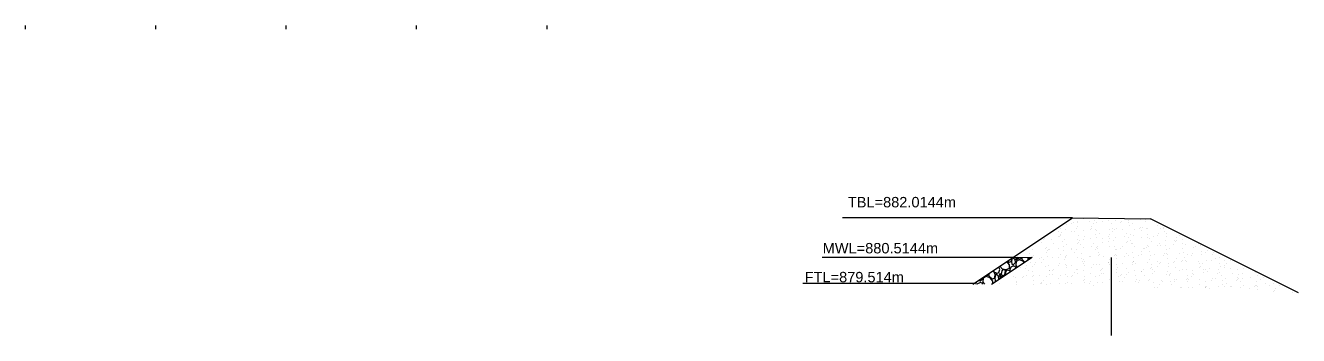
# Model space of a CAD drawing. Header units: millimetres. Extents: x 505 to 14020, y 627 to 6964.
# Drawn here: x 7713.6 to 8201.8, y 6845 to 6964.1 of the extents above; entities that cross this region are included whole.
import ezdxf

# ---------------------------------------------------------------- set-up
doc = ezdxf.new("R2010")
doc.units = ezdxf.units.MM
doc.layers.add('CL', color=4, linetype='Continuous')
doc.layers.add('CS_Drawing', color=7, linetype='Continuous')
doc.styles.get("Standard").update_dxf_attribs({"font": 'arial.ttf'})

msp = doc.modelspace()

# ---------------------------------------------------------------- linework, layer by layer
at = {"color": 1}
msp.add_line((8115.066, 6890.13), (8026.9, 6890.13), dxfattribs=at)
for p, q in [((8076.927, 6864.704), (8115.066, 6890.13)), ((8115.066, 6890.13), (8145.064, 6889.8)), ((8201.788, 6861.438), (8145.064, 6889.8)), ((8084.047, 6864.643), (8099.601, 6875.012)), ((8092.319, 6874.965), (8099.601, 6875.012))]:
    msp.add_line(p, q)
at = {"linetype": 'Continuous'}
for p, q in [((8115.322, 6888.519), (8115.322, 6888.519)), ((8116.844, 6888.636), (8116.844, 6888.636)), ((8116.924, 6888.263), (8116.924, 6888.263)), ((8119.144, 6889.858), (8119.144, 6889.858)), ((8121.739, 6888.796), (8121.739, 6888.796)), ((8123.366, 6889.282), (8123.366, 6889.282)), ((8124.347, 6888.299), (8124.347, 6888.299)), ((8126.633, 6888.956), (8126.633, 6888.956)), ((8128.726, 6889.033), (8128.726, 6889.033)), ((8130.089, 6888.174), (8130.089, 6888.174)), ((8131.527, 6889.116), (8131.527, 6889.116)), ((8133.663, 6888.398), (8133.663, 6888.398)), ((8134.092, 6888.866), (8134.092, 6888.866)), ((8136.421, 6889.276), (8136.421, 6889.276)), ((8136.629, 6888.451), (8136.629, 6888.451)), ((8141.315, 6889.436), (8141.315, 6889.436)), ((8143.071, 6889.471), (8143.071, 6889.471)), ((8143.117, 6888.646), (8143.117, 6888.646)), ((8109.685, 6884.89), (8109.685, 6884.89)), ((8110.327, 6883.95), (8110.327, 6883.95)), ((8110.552, 6883.313), (8110.552, 6883.313)), ((8110.656, 6885.921), (8110.656, 6885.921)), ((8110.83, 6884.599), (8110.83, 6884.599)), ((8112.576, 6885.522), (8112.576, 6885.522)), ((8112.783, 6887.806), (8112.783, 6887.806)), ((8114.579, 6885.05), (8114.579, 6885.05)), ((8114.893, 6888.051), (8114.893, 6888.051)), ((8116.005, 6884.931), (8116.005, 6884.931)), ((8116.687, 6886.002), (8116.687, 6886.002)), ((8117.098, 6886.941), (8117.098, 6886.941)), ((8117.552, 6883.491), (8117.552, 6883.491)), ((8119.473, 6885.21), (8119.473, 6885.21)), ((8121.893, 6885.621), (8121.893, 6885.621)), ((8122.322, 6886.089), (8122.322, 6886.089)), ((8122.365, 6886.982), (8122.365, 6886.982)), ((8123.048, 6888.053), (8123.048, 6888.053)), ((8123.821, 6885.832), (8123.821, 6885.832)), ((8124.092, 6883.767), (8124.092, 6883.767)), ((8124.367, 6885.37), (8124.367, 6885.37)), ((8125.519, 6883.999), (8125.519, 6883.999)), ((8129.261, 6885.53), (8129.261, 6885.53)), ((8129.322, 6883.66), (8129.322, 6883.66)), ((8130.361, 6886.109), (8130.361, 6886.109)), ((8130.535, 6884.787), (8130.535, 6884.787)), ((8131.346, 6885.869), (8131.346, 6885.869)), ((8131.879, 6886.051), (8131.879, 6886.051)), ((8134.155, 6885.69), (8134.155, 6885.69)), ((8135.783, 6884.246), (8135.783, 6884.246)), ((8136.803, 6887.129), (8136.803, 6887.129)), ((8137.257, 6883.679), (8137.257, 6883.679)), ((8138.239, 6888.102), (8138.239, 6888.102)), ((8138.346, 6883.44), (8138.346, 6883.44)), ((8139.05, 6885.85), (8139.05, 6885.85)), ((8140.663, 6885.968), (8140.663, 6885.968)), ((8141.092, 6886.436), (8141.092, 6886.436)), ((8141.461, 6885.226), (8141.461, 6885.226)), ((8142.143, 6886.297), (8142.143, 6886.297)), ((8143.525, 6886.021), (8143.525, 6886.021)), ((8143.797, 6883.956), (8143.797, 6883.956)), ((8143.944, 6886.01), (8143.944, 6886.01)), ((8147.663, 6883.539), (8147.663, 6883.539)), ((8147.821, 6887.278), (8147.821, 6887.278)), ((8148.092, 6884.007), (8148.092, 6884.007)), ((8148.838, 6886.17), (8148.838, 6886.17)), ((8150.065, 6886.298), (8150.065, 6886.298)), ((8150.116, 6886.217), (8150.116, 6886.217)), ((8150.239, 6884.976), (8150.239, 6884.976)), ((8150.975, 6884.295), (8150.975, 6884.295)), ((8156.082, 6883.267), (8156.082, 6883.267)), ((8102.247, 6881.507), (8102.247, 6881.507)), ((8103.284, 6880.828), (8103.284, 6880.828)), ((8103.966, 6881.899), (8103.966, 6881.899)), ((8104.562, 6882.257), (8104.562, 6882.257)), ((8105.016, 6878.807), (8105.016, 6878.807)), ((8107.141, 6881.667), (8107.141, 6881.667)), ((8107.806, 6880.316), (8107.806, 6880.316)), ((8109.644, 6882.879), (8109.644, 6882.879)), ((8109.654, 6878.393), (8109.654, 6878.393)), ((8110.123, 6882.844), (8110.123, 6882.844)), ((8111.284, 6881.149), (8111.284, 6881.149)), ((8111.556, 6879.084), (8111.556, 6879.084)), ((8112.035, 6881.827), (8112.035, 6881.827)), ((8112.798, 6879.896), (8112.798, 6879.896)), ((8114.548, 6878.553), (8114.548, 6878.553)), ((8116.929, 6881.987), (8116.929, 6881.987)), ((8117.122, 6880.415), (8117.122, 6880.415)), ((8117.551, 6880.883), (8117.551, 6880.883)), ((8117.824, 6881.426), (8117.824, 6881.426)), ((8117.998, 6880.104), (8117.998, 6880.104)), ((8119.158, 6881.948), (8119.158, 6881.948)), ((8119.442, 6878.713), (8119.442, 6878.713)), ((8119.576, 6883.093), (8119.576, 6883.093)), ((8121.823, 6882.147), (8121.823, 6882.147)), ((8122.38, 6879.072), (8122.38, 6879.072)), ((8123.062, 6880.143), (8123.062, 6880.143)), ((8124.267, 6882.445), (8124.267, 6882.445)), ((8124.336, 6878.873), (8124.336, 6878.873)), ((8124.551, 6878.454), (8124.551, 6878.454)), ((8124.721, 6878.995), (8124.721, 6878.995)), ((8126.576, 6880.663), (8126.576, 6880.663)), ((8126.717, 6882.307), (8126.717, 6882.307)), ((8128.74, 6881.124), (8128.74, 6881.124)), ((8128.893, 6883.192), (8128.893, 6883.192)), ((8129.23, 6879.033), (8129.23, 6879.033)), ((8129.422, 6882.195), (8129.422, 6882.195)), ((8130.989, 6881.337), (8130.989, 6881.337)), ((8131.261, 6879.272), (8131.261, 6879.272)), ((8131.612, 6882.467), (8131.612, 6882.467)), ((8134.124, 6879.193), (8134.124, 6879.193)), ((8135.101, 6883.175), (8135.101, 6883.175)), ((8135.892, 6880.762), (8135.892, 6880.762)), ((8136.321, 6881.23), (8136.321, 6881.23)), ((8136.506, 6882.627), (8136.506, 6882.627)), ((8137.529, 6881.614), (8137.529, 6881.614)), ((8137.703, 6880.292), (8137.703, 6880.292)), ((8138.254, 6880.192), (8138.254, 6880.192)), ((8139.018, 6879.353), (8139.018, 6879.353)), ((8141.4, 6882.787), (8141.4, 6882.787)), ((8142.158, 6878.387), (8142.158, 6878.387)), ((8143.321, 6878.801), (8143.321, 6878.801)), ((8143.913, 6879.513), (8143.913, 6879.513)), ((8143.971, 6882.634), (8143.971, 6882.634)), ((8144.425, 6879.184), (8144.425, 6879.184)), ((8144.614, 6882.243), (8144.614, 6882.243)), ((8145.346, 6881.01), (8145.346, 6881.01)), ((8146.294, 6882.947), (8146.294, 6882.947)), ((8147.836, 6879.368), (8147.836, 6879.368)), ((8148.518, 6880.439), (8148.518, 6880.439)), ((8148.807, 6879.673), (8148.807, 6879.673)), ((8150.693, 6881.526), (8150.693, 6881.526)), ((8150.965, 6879.461), (8150.965, 6879.461)), ((8151.188, 6883.107), (8151.188, 6883.107)), ((8152.346, 6878.581), (8152.346, 6878.581)), ((8153.701, 6879.833), (8153.701, 6879.833)), ((8154.196, 6881.419), (8154.196, 6881.419)), ((8154.662, 6881.109), (8154.662, 6881.109)), ((8154.879, 6882.49), (8154.879, 6882.49)), ((8155.091, 6881.577), (8155.091, 6881.577)), ((8157.233, 6881.803), (8157.233, 6881.803)), ((8157.349, 6878.436), (8157.349, 6878.436)), ((8157.407, 6880.481), (8157.407, 6880.481)), ((8158.595, 6879.993), (8158.595, 6879.993)), ((8161.662, 6878.68), (8161.662, 6878.68)), ((8162.091, 6879.148), (8162.091, 6879.148)), ((8163.489, 6880.153), (8163.489, 6880.153)), ((8164.13, 6879.372), (8164.13, 6879.372)), ((8090.779, 6872.972), (8090.162, 6873.527)), ((8091.628, 6874.504), (8091.541, 6873.417)), ((8092.04, 6874.779), (8091.731, 6873.544)), ((8091.731, 6873.544), (8091.858, 6872.337)), ((8092.366, 6874.877), (8092.11, 6874.826)), ((8092.366, 6874.877), (8093.001, 6874.306)), ((8093.001, 6874.306), (8093.128, 6872.845)), ((8093.562, 6874.973), (8093.382, 6874.433)), ((8093.382, 6874.433), (8093.573, 6873.988)), ((8094.652, 6874.052), (8093.509, 6873.353)), ((8093.573, 6873.988), (8094.208, 6874.242)), ((8094.208, 6874.242), (8093.768, 6874.974)), ((8094.011, 6875.33), (8094.011, 6875.33)), ((8094.159, 6874.977), (8094.144, 6874.877)), ((8094.144, 6874.877), (8094.779, 6874.242)), ((8096.24, 6873.544), (8094.652, 6874.052)), ((8094.779, 6874.242), (8095.541, 6874.75)), ((8095.541, 6874.75), (8095.569, 6874.986)), ((8095.859, 6874.115), (8095.859, 6874.988)), ((8096.878, 6873.197), (8095.859, 6874.115)), ((8096.633, 6873.034), (8096.24, 6873.544)), ((8098.017, 6875.002), (8097.929, 6873.898)), ((8098.399, 6874.814), (8098.218, 6874.09)), ((8098.716, 6874.877), (8098.399, 6874.814)), ((8098.716, 6874.877), (8099.006, 6874.616)), ((8098.748, 6876.465), (8098.748, 6876.465)), ((8099.02, 6874.4), (8099.02, 6874.4)), ((8099.865, 6878.073), (8099.865, 6878.073)), ((8100.077, 6875.794), (8100.077, 6875.794)), ((8102.494, 6874.647), (8102.494, 6874.647)), ((8103.035, 6875.11), (8103.035, 6875.11)), ((8103.981, 6873.989), (8103.981, 6873.989)), ((8104.759, 6878.233), (8104.759, 6878.233)), ((8105.288, 6876.742), (8105.288, 6876.742)), ((8105.352, 6877.638), (8105.352, 6877.638)), ((8105.462, 6875.42), (8105.462, 6875.42)), ((8105.781, 6878.107), (8105.781, 6878.107)), ((8106.437, 6877.845), (8106.437, 6877.845)), ((8107.388, 6874.807), (8107.388, 6874.807)), ((8109.659, 6874.969), (8109.659, 6874.969)), ((8110.341, 6876.04), (8110.341, 6876.04)), ((8111.73, 6877.762), (8111.73, 6877.762)), ((8112.184, 6874.312), (8112.184, 6874.312)), ((8112.282, 6874.967), (8112.282, 6874.967)), ((8112.352, 6875.209), (8112.352, 6875.209)), ((8112.781, 6875.677), (8112.781, 6875.677)), ((8114.806, 6877.887), (8114.806, 6877.887)), ((8116.019, 6877.021), (8116.019, 6877.021)), ((8116.702, 6878.092), (8116.702, 6878.092)), ((8117.176, 6875.127), (8117.176, 6875.127)), ((8118.453, 6876.653), (8118.453, 6876.653)), ((8118.724, 6874.588), (8118.724, 6874.588)), ((8119.173, 6874.038), (8119.173, 6874.038)), ((8121.805, 6875.457), (8121.805, 6875.457)), ((8122.071, 6875.287), (8122.071, 6875.287)), ((8124.122, 6877.985), (8124.122, 6877.985)), ((8124.993, 6876.93), (8124.993, 6876.93)), ((8125.167, 6875.608), (8125.167, 6875.608)), ((8125.533, 6876.089), (8125.533, 6876.089)), ((8126.965, 6875.447), (8126.965, 6875.447)), ((8129.437, 6874.285), (8129.437, 6874.285)), ((8131.122, 6875.556), (8131.122, 6875.556)), ((8131.435, 6877.95), (8131.435, 6877.95)), ((8131.551, 6876.024), (8131.551, 6876.024)), ((8131.859, 6875.607), (8131.859, 6875.607)), ((8131.889, 6874.5), (8131.889, 6874.5)), ((8131.893, 6878.141), (8131.893, 6878.141)), ((8133.576, 6878.234), (8133.576, 6878.234)), ((8135.115, 6875.265), (8135.115, 6875.265)), ((8135.797, 6876.336), (8135.797, 6876.336)), ((8136.753, 6875.767), (8136.753, 6875.767)), ((8138.157, 6876.842), (8138.157, 6876.842)), ((8138.429, 6874.777), (8138.429, 6874.777)), ((8138.551, 6873.595), (8138.551, 6873.595)), ((8140.576, 6875.804), (8140.576, 6875.804)), ((8141.475, 6877.316), (8141.475, 6877.316)), ((8141.647, 6875.927), (8141.647, 6875.927)), ((8142.892, 6878.333), (8142.892, 6878.333)), ((8144.629, 6874.333), (8144.629, 6874.333)), ((8144.697, 6877.119), (8144.697, 6877.119)), ((8144.871, 6875.797), (8144.871, 6875.797)), ((8146.541, 6876.087), (8146.541, 6876.087)), ((8149.892, 6875.903), (8149.892, 6875.903)), ((8150.321, 6876.371), (8150.321, 6876.371)), ((8150.989, 6876.385), (8150.989, 6876.385)), ((8151.139, 6878.139), (8151.139, 6878.139)), ((8151.435, 6876.247), (8151.435, 6876.247)), ((8151.593, 6874.689), (8151.593, 6874.689)), ((8154.211, 6873.509), (8154.211, 6873.509)), ((8154.893, 6874.58), (8154.893, 6874.58)), ((8156.329, 6876.407), (8156.329, 6876.407)), ((8157.321, 6873.942), (8157.321, 6873.942)), ((8157.862, 6877.03), (8157.862, 6877.03)), ((8158.133, 6874.966), (8158.133, 6874.966)), ((8158.308, 6873.643), (8158.308, 6873.643)), ((8159.346, 6876.151), (8159.346, 6876.151)), ((8160.571, 6875.561), (8160.571, 6875.561)), ((8161.224, 6876.567), (8161.224, 6876.567)), ((8161.253, 6876.632), (8161.253, 6876.632)), ((8163.574, 6873.504), (8163.574, 6873.504)), ((8164.402, 6877.307), (8164.402, 6877.307)), ((8164.576, 6875.985), (8164.576, 6875.985)), ((8166.118, 6876.727), (8166.118, 6876.727)), ((8166.345, 6873.722), (8166.345, 6873.722)), ((8166.931, 6877.612), (8166.931, 6877.612)), ((8168.468, 6873.664), (8168.468, 6873.664)), ((8168.662, 6876.25), (8168.662, 6876.25)), ((8169.091, 6876.718), (8169.091, 6876.718)), ((8170.085, 6874.629), (8170.085, 6874.629)), ((8171.298, 6874.877), (8171.298, 6874.877)), ((8173.362, 6873.824), (8173.362, 6873.824)), ((8175.662, 6873.821), (8175.662, 6873.821)), ((8082.841, 6868.4), (8082.873, 6868.668)), ((8083.159, 6867.765), (8083.159, 6868.858)), ((8084.68, 6869.872), (8085.318, 6868.654)), ((8085.127, 6869.289), (8084.899, 6870.019)), ((8086.016, 6868.908), (8085.127, 6869.289)), ((8085.318, 6868.654), (8085.191, 6867.067)), ((8086.016, 6868.845), (8086.905, 6869.226)), ((8086.905, 6869.226), (8087.223, 6870.305)), ((8087.223, 6870.305), (8086.912, 6871.361)), ((8087.286, 6868.845), (8087.032, 6868.083)), ((8087.253, 6871.588), (8088.366, 6870.369)), ((8087.858, 6867.892), (8087.286, 6868.845)), ((8087.985, 6869.797), (8087.794, 6868.527)), ((8088.429, 6870.305), (8087.985, 6869.797)), ((8088.366, 6870.369), (8089.699, 6870.305)), ((8088.81, 6870.305), (8088.429, 6870.305)), ((8089.382, 6869.988), (8088.81, 6870.305)), ((8089.191, 6868.4), (8089.382, 6869.988)), ((8089.509, 6869.416), (8090.08, 6870.242)), ((8089.509, 6868.284), (8089.509, 6869.416)), ((8089.699, 6870.305), (8090.906, 6870.813)), ((8090.969, 6872.147), (8089.991, 6873.413)), ((8090.08, 6870.242), (8090.969, 6869.988)), ((8090.578, 6868.815), (8090.578, 6868.815)), ((8091.541, 6873.417), (8090.779, 6872.972)), ((8090.906, 6870.813), (8090.969, 6872.147)), ((8090.969, 6869.988), (8091.253, 6869.447)), ((8091.16, 6870.305), (8091.541, 6871.321)), ((8091.398, 6869.544), (8091.16, 6870.305)), ((8091.541, 6871.321), (8092.366, 6871.702)), ((8092.366, 6872.147), (8091.858, 6872.337)), ((8093.128, 6872.845), (8092.366, 6872.147)), ((8093.255, 6871.385), (8092.366, 6871.702)), ((8093.403, 6870.881), (8093.255, 6871.385)), ((8093.509, 6873.353), (8093.382, 6871.829)), ((8093.382, 6871.829), (8093.929, 6871.231)), ((8095.056, 6871.264), (8095.056, 6871.264)), ((8096.938, 6870.867), (8096.938, 6870.867)), ((8097.62, 6871.938), (8097.62, 6871.938)), ((8098.265, 6869.904), (8098.265, 6869.904)), ((8099.194, 6873.078), (8099.194, 6873.078)), ((8099.648, 6869.628), (8099.648, 6869.628)), ((8099.95, 6871.424), (8099.95, 6871.424)), ((8100.582, 6872.432), (8100.582, 6872.432)), ((8101.011, 6872.901), (8101.011, 6872.901)), ((8103.298, 6872.918), (8103.298, 6872.918)), ((8104.844, 6871.584), (8104.844, 6871.584)), ((8105.916, 6871.97), (8105.916, 6871.97)), ((8106.188, 6869.905), (8106.188, 6869.905)), ((8106.452, 6869.935), (8106.452, 6869.935)), ((8107.581, 6870.003), (8107.581, 6870.003)), ((8108.01, 6870.471), (8108.01, 6870.471)), ((8109.738, 6871.744), (8109.738, 6871.744)), ((8110.035, 6872.681), (8110.035, 6872.681)), ((8112.456, 6872.247), (8112.456, 6872.247)), ((8112.63, 6870.925), (8112.63, 6870.925)), ((8112.812, 6871.987), (8112.812, 6871.987)), ((8114.633, 6871.904), (8114.633, 6871.904)), ((8116.034, 6869.111), (8116.034, 6869.111)), ((8116.716, 6870.182), (8116.716, 6870.182)), ((8117.035, 6870.251), (8117.035, 6870.251)), ((8117.145, 6868.63), (8117.145, 6868.63)), ((8118.899, 6873.266), (8118.899, 6873.266)), ((8119.352, 6872.779), (8119.352, 6872.779)), ((8119.353, 6869.816), (8119.353, 6869.816)), ((8119.527, 6872.064), (8119.527, 6872.064)), ((8119.781, 6873.248), (8119.781, 6873.248)), ((8122.039, 6868.79), (8122.039, 6868.79)), ((8122.394, 6871.162), (8122.394, 6871.162)), ((8123.076, 6872.233), (8123.076, 6872.233)), ((8124.421, 6872.224), (8124.421, 6872.224)), ((8125.621, 6872.158), (8125.621, 6872.158)), ((8125.893, 6870.093), (8125.893, 6870.093)), ((8126.067, 6868.771), (8126.067, 6868.771)), ((8126.351, 6870.35), (8126.351, 6870.35)), ((8126.78, 6870.818), (8126.78, 6870.818)), ((8126.933, 6868.95), (8126.933, 6868.95)), ((8128.754, 6873.214), (8128.754, 6873.214)), ((8128.805, 6873.028), (8128.805, 6873.028)), ((8129.315, 6872.384), (8129.315, 6872.384)), ((8131.828, 6869.11), (8131.828, 6869.11)), ((8131.908, 6870.231), (8131.908, 6870.231)), ((8132.161, 6872.435), (8132.161, 6872.435)), ((8132.335, 6871.113), (8132.335, 6871.113)), ((8134.209, 6872.544), (8134.209, 6872.544)), ((8135.805, 6870.598), (8135.805, 6870.598)), ((8136.722, 6869.27), (8136.722, 6869.27)), ((8138.122, 6873.126), (8138.122, 6873.126)), ((8138.268, 6872.282), (8138.268, 6872.282)), ((8138.603, 6873.455), (8138.603, 6873.455)), ((8139.057, 6870.005), (8139.057, 6870.005)), ((8139.103, 6872.704), (8139.103, 6872.704)), ((8141.49, 6869.406), (8141.49, 6869.406)), ((8141.616, 6869.43), (8141.616, 6869.43)), ((8142.172, 6870.478), (8142.172, 6870.478)), ((8143.997, 6872.864), (8143.997, 6872.864)), ((8145.121, 6870.697), (8145.121, 6870.697)), ((8145.325, 6872.347), (8145.325, 6872.347)), ((8145.55, 6871.165), (8145.55, 6871.165)), ((8145.597, 6870.282), (8145.597, 6870.282)), ((8145.771, 6868.96), (8145.771, 6868.96)), ((8146.51, 6869.59), (8146.51, 6869.59)), ((8147.575, 6873.375), (8147.575, 6873.375)), ((8147.85, 6871.458), (8147.85, 6871.458)), ((8148.532, 6872.529), (8148.532, 6872.529)), ((8148.891, 6873.024), (8148.891, 6873.024)), ((8151.404, 6869.75), (8151.404, 6869.75)), ((8151.865, 6872.624), (8151.865, 6872.624)), ((8152.039, 6871.302), (8152.039, 6871.302)), ((8152.55, 6868.736), (8152.55, 6868.736)), ((8153.786, 6873.184), (8153.786, 6873.184)), ((8154.575, 6870.945), (8154.575, 6870.945)), ((8156.298, 6869.91), (8156.298, 6869.91)), ((8156.892, 6873.474), (8156.892, 6873.474)), ((8157.364, 6870.526), (8157.364, 6870.526)), ((8158.68, 6873.344), (8158.68, 6873.344)), ((8158.762, 6870.193), (8158.762, 6870.193)), ((8161.192, 6870.07), (8161.192, 6870.07)), ((8161.268, 6868.722), (8161.268, 6868.722)), ((8163.724, 6872.578), (8163.724, 6872.578)), ((8163.891, 6871.044), (8163.891, 6871.044)), ((8164.32, 6871.512), (8164.32, 6871.512)), ((8165.03, 6872.535), (8165.03, 6872.535)), ((8165.302, 6870.47), (8165.302, 6870.47)), ((8165.476, 6869.148), (8165.476, 6869.148)), ((8166.087, 6870.23), (8166.087, 6870.23)), ((8166.946, 6869.702), (8166.946, 6869.702)), ((8167.628, 6870.773), (8167.628, 6870.773)), ((8170.891, 6868.615), (8170.891, 6868.615)), ((8170.981, 6870.39), (8170.981, 6870.39)), ((8171.32, 6869.083), (8171.32, 6869.083)), ((8171.57, 6872.812), (8171.57, 6872.812)), ((8171.744, 6871.49), (8171.744, 6871.49)), ((8173.306, 6871.753), (8173.306, 6871.753)), ((8173.345, 6871.292), (8173.345, 6871.292)), ((8173.989, 6872.824), (8173.989, 6872.824)), ((8175.875, 6870.55), (8175.875, 6870.55)), ((8176.459, 6868.771), (8176.459, 6868.771)), ((8178.466, 6870.382), (8178.466, 6870.382)), ((8180.345, 6868.863), (8180.345, 6868.863)), ((8180.769, 6870.71), (8180.769, 6870.71)), ((8182.82, 6870.822), (8182.82, 6870.822)), ((8185.18, 6869.337), (8185.18, 6869.337)), ((8078.217, 6864.693), (8078.259, 6865.592)), ((8078.735, 6864.688), (8078.841, 6864.971)), ((8078.841, 6864.971), (8079.666, 6865.352)), ((8079.138, 6866.178), (8079.158, 6865.987)), ((8079.666, 6865.797), (8079.158, 6865.987)), ((8080.428, 6866.495), (8079.666, 6865.797)), ((8080.555, 6865.035), (8079.666, 6865.352)), ((8080.384, 6867.008), (8080.428, 6866.495)), ((8080.662, 6864.672), (8080.555, 6865.035)), ((8080.809, 6867.003), (8080.682, 6865.479)), ((8080.682, 6865.479), (8081.425, 6864.666)), ((8081.952, 6867.702), (8080.809, 6867.003)), ((8081.931, 6868.04), (8082.079, 6867.892)), ((8083.54, 6867.194), (8081.952, 6867.702)), ((8082.079, 6867.892), (8082.841, 6868.4)), ((8084.429, 6866.622), (8083.159, 6867.765)), ((8084.619, 6865.797), (8083.54, 6867.194)), ((8085.191, 6867.067), (8084.429, 6866.622)), ((8084.47, 6864.918), (8084.47, 6864.918)), ((8084.581, 6864.999), (8084.619, 6865.797)), ((8085.699, 6868.464), (8085.381, 6867.194)), ((8085.381, 6867.194), (8085.508, 6865.987)), ((8085.863, 6865.854), (8085.508, 6865.987)), ((8086.016, 6868.527), (8085.699, 6868.464)), ((8086.016, 6868.527), (8086.651, 6867.956)), ((8086.651, 6867.956), (8086.778, 6866.495)), ((8086.778, 6866.495), (8086.653, 6866.38)), ((8087.032, 6868.083), (8087.223, 6867.638)), ((8087.112, 6864.944), (8087.112, 6864.944)), ((8087.159, 6867.003), (8087.134, 6866.701)), ((8088.302, 6867.702), (8087.159, 6867.003)), ((8087.223, 6867.638), (8087.858, 6867.892)), ((8087.794, 6868.527), (8088.429, 6867.892)), ((8088.527, 6867.63), (8088.302, 6867.702)), ((8088.429, 6867.892), (8089.191, 6868.4)), ((8092.675, 6867.83), (8092.675, 6867.83)), ((8093.38, 6867.286), (8093.38, 6867.286)), ((8093.495, 6864.698), (8093.495, 6864.698)), ((8093.652, 6865.221), (8093.652, 6865.221)), ((8093.731, 6865.832), (8093.731, 6865.832)), ((8095.811, 6867.226), (8095.811, 6867.226)), ((8096.24, 6867.694), (8096.24, 6867.694)), ((8097.569, 6867.99), (8097.569, 6867.99)), ((8099.92, 6867.563), (8099.92, 6867.563)), ((8100.091, 6867.884), (8100.091, 6867.884)), ((8100.094, 6866.241), (8100.094, 6866.241)), ((8100.197, 6864.564), (8100.197, 6864.564)), ((8102.463, 6868.15), (8102.463, 6868.15)), ((8102.811, 6864.797), (8102.811, 6864.797)), ((8103.24, 6865.265), (8103.24, 6865.265)), ((8103.313, 6865.008), (8103.313, 6865.008)), ((8103.995, 6866.079), (8103.995, 6866.079)), ((8105.091, 6864.724), (8105.091, 6864.724)), ((8105.265, 6867.475), (8105.265, 6867.475)), ((8106.362, 6868.583), (8106.362, 6868.583)), ((8106.816, 6865.133), (8106.816, 6865.133)), ((8107.357, 6868.31), (8107.357, 6868.31)), ((8109.673, 6867.059), (8109.673, 6867.059)), ((8109.986, 6864.884), (8109.986, 6864.884)), ((8110.356, 6868.131), (8110.356, 6868.131)), ((8112.251, 6868.47), (8112.251, 6868.47)), ((8112.265, 6865.045), (8112.265, 6865.045)), ((8113.085, 6867.474), (8113.085, 6867.474)), ((8113.356, 6865.41), (8113.356, 6865.41)), ((8114.581, 6867.573), (8114.581, 6867.573)), ((8114.88, 6865.044), (8114.88, 6865.044)), ((8115.01, 6868.042), (8115.01, 6868.042)), ((8119.187, 6866.128), (8119.187, 6866.128)), ((8119.625, 6867.751), (8119.625, 6867.751)), ((8119.774, 6865.204), (8119.774, 6865.204)), ((8119.799, 6866.429), (8119.799, 6866.429)), ((8121.581, 6865.144), (8121.581, 6865.144)), ((8122.01, 6865.612), (8122.01, 6865.612)), ((8123.091, 6864.323), (8123.091, 6864.323)), ((8124.035, 6867.822), (8124.035, 6867.822)), ((8124.668, 6865.364), (8124.668, 6865.364)), ((8125.547, 6868.179), (8125.547, 6868.179)), ((8126.521, 6865.321), (8126.521, 6865.321)), ((8129.451, 6866.375), (8129.451, 6866.375)), ((8132.789, 6867.663), (8132.789, 6867.663)), ((8133.061, 6865.598), (8133.061, 6865.598)), ((8133.351, 6867.92), (8133.351, 6867.92)), ((8133.78, 6868.389), (8133.78, 6868.389)), ((8134.456, 6865.684), (8134.456, 6865.684)), ((8135.129, 6867.355), (8135.129, 6867.355)), ((8135.812, 6868.426), (8135.812, 6868.426)), ((8139.329, 6867.94), (8139.329, 6867.94)), ((8139.35, 6865.844), (8139.35, 6865.844)), ((8139.503, 6866.618), (8139.503, 6866.618)), ((8140.351, 6865.491), (8140.351, 6865.491)), ((8140.78, 6865.959), (8140.78, 6865.959)), ((8142.805, 6868.169), (8142.805, 6868.169)), ((8144.245, 6866.004), (8144.245, 6866.004)), ((8144.643, 6866.424), (8144.643, 6866.424)), ((8146.225, 6865.51), (8146.225, 6865.51)), ((8148.547, 6864.619), (8148.547, 6864.619)), ((8149.139, 6866.164), (8149.139, 6866.164)), ((8149.805, 6865.739), (8149.805, 6865.739)), ((8151.003, 6868.475), (8151.003, 6868.475)), ((8152.121, 6868.267), (8152.121, 6868.267)), ((8152.494, 6867.852), (8152.494, 6867.852)), ((8152.765, 6865.787), (8152.765, 6865.787)), ((8152.94, 6864.464), (8152.94, 6864.464)), ((8154.033, 6866.324), (8154.033, 6866.324)), ((8154.225, 6865.599), (8154.225, 6865.599)), ((8154.907, 6866.67), (8154.907, 6866.67)), ((8158.927, 6866.484), (8158.927, 6866.484)), ((8159.034, 6868.128), (8159.034, 6868.128)), ((8159.121, 6865.838), (8159.121, 6865.838)), ((8159.208, 6866.806), (8159.208, 6866.806)), ((8159.55, 6866.306), (8159.55, 6866.306)), ((8160.585, 6867.651), (8160.585, 6867.651)), ((8161.575, 6868.516), (8161.575, 6868.516)), ((8163.739, 6864.668), (8163.739, 6864.668)), ((8163.821, 6866.644), (8163.821, 6866.644)), ((8165.93, 6865.698), (8165.93, 6865.698)), ((8166.55, 6863.877), (8166.55, 6863.877)), ((8168.575, 6866.086), (8168.575, 6866.086)), ((8168.715, 6866.804), (8168.715, 6866.804)), ((8170.099, 6866.719), (8170.099, 6866.719)), ((8171.065, 6863.741), (8171.065, 6863.741)), ((8172.198, 6868.04), (8172.198, 6868.04)), ((8172.47, 6865.975), (8172.47, 6865.975)), ((8172.644, 6864.653), (8172.644, 6864.653)), ((8173.321, 6863.843), (8173.321, 6863.843)), ((8173.609, 6866.964), (8173.609, 6866.964)), ((8174.003, 6864.915), (8174.003, 6864.915)), ((8175.96, 6863.901), (8175.96, 6863.901)), ((8177.891, 6866.185), (8177.891, 6866.185)), ((8178.32, 6866.653), (8178.32, 6866.653)), ((8178.503, 6867.124), (8178.503, 6867.124)), ((8178.738, 6868.317), (8178.738, 6868.317)), ((8178.912, 6866.995), (8178.912, 6866.995)), ((8179.681, 6865.895), (8179.681, 6865.895)), ((8180.363, 6866.966), (8180.363, 6866.966)), ((8180.854, 6864.061), (8180.854, 6864.061)), ((8183.398, 6867.284), (8183.398, 6867.284)), ((8184.891, 6863.756), (8184.891, 6863.756)), ((8185.32, 6864.224), (8185.32, 6864.224)), ((8185.634, 6865.887), (8185.634, 6865.887)), ((8185.748, 6864.221), (8185.748, 6864.221)), ((8185.906, 6863.822), (8185.906, 6863.822)), ((8186.041, 6867.946), (8186.041, 6867.946)), ((8187.345, 6866.433), (8187.345, 6866.433)), ((8188.292, 6867.444), (8188.292, 6867.444)), ((8189.195, 6864.963), (8189.195, 6864.963)), ((8190.642, 6864.381), (8190.642, 6864.381)), ((8192.174, 6866.164), (8192.174, 6866.164)), ((8192.349, 6864.841), (8192.349, 6864.841)), ((8194.344, 6864.004), (8194.344, 6864.004)), ((8195.536, 6864.541), (8195.536, 6864.541)), ((8146.497, 6863.445), (8146.497, 6863.445)), ((8147.78, 6863.53), (8147.78, 6863.53)), ((8147.864, 6863.548), (8147.864, 6863.548)), ((8156.383, 6863.261), (8156.383, 6863.261)), ((8156.804, 6863.31), (8156.804, 6863.31)), ((8159.662, 6863.356), (8159.662, 6863.356)), ((8161.277, 6863.421), (8161.277, 6863.421)), ((8166.121, 6863.408), (8166.121, 6863.408)), ((8166.171, 6863.581), (8166.171, 6863.581)), ((8166.202, 6863.633), (8166.202, 6863.633)), ((8167.642, 6862.863), (8167.642, 6862.863)), ((8175.574, 6863.657), (8175.574, 6863.657)), ((8179.366, 6863.545), (8179.366, 6863.545)), ((8182.834, 6862.912), (8182.834, 6862.912)), ((8186.08, 6862.5), (8186.08, 6862.5)), ((8192.32, 6861.794), (8192.32, 6861.794)), ((8192.416, 6862.088), (8192.416, 6862.088)), ((8193.099, 6863.159), (8193.099, 6863.159)), ((8199.343, 6861.668), (8199.343, 6861.668)), ((8201.344, 6861.574), (8201.344, 6861.574))]:
    msp.add_line(p, q, dxfattribs=at)
at = {"color": 4}
msp.add_line((8092.319, 6874.965), (8019.153, 6874.965), dxfattribs=at)
at = {"color": 6}
msp.add_line((8077.34, 6864.979), (8011.674, 6864.979), dxfattribs=at)
at = {"layer": 'CL', "ltscale": 10}
msp.add_line((8130.065, 6844.965), (8130.065, 6874.965), dxfattribs=at)
at = {"layer": 'CS_Drawing'}
for p, q in [((7713.615, 6962.563), (7713.615, 6964.063)), ((7763.615, 6962.563), (7763.615, 6964.063)), ((7813.615, 6962.563), (7813.615, 6964.063)), ((7863.615, 6962.563), (7863.615, 6964.063)), ((7913.615, 6962.563), (7913.615, 6964.063))]:
    msp.add_line(p, q, dxfattribs=at)

# ---------------------------------------------------------------- texts
at = {"color": 1, "insert": (8070.438, 6898.198), "char_height": 4, "attachment_point": 3}
msp.add_mtext_dynamic_manual_height_columns('TBL=882.0144m', width=39.40702, gutter_width=20, heights=[0], dxfattribs=at)
at = {"color": 4, "insert": (8063.576, 6880.526), "char_height": 4, "attachment_point": 3}
msp.add_mtext_dynamic_manual_height_columns('MWL=880.5144m', width=39.40702, gutter_width=20, heights=[0], dxfattribs=at)
at = {"color": 6, "insert": (8050.463, 6869.42), "char_height": 4, "attachment_point": 3}
msp.add_mtext_dynamic_manual_height_columns('FTL=879.514m', width=39.40702, gutter_width=20, heights=[0], dxfattribs=at)

doc.saveas('drawing.dxf')
